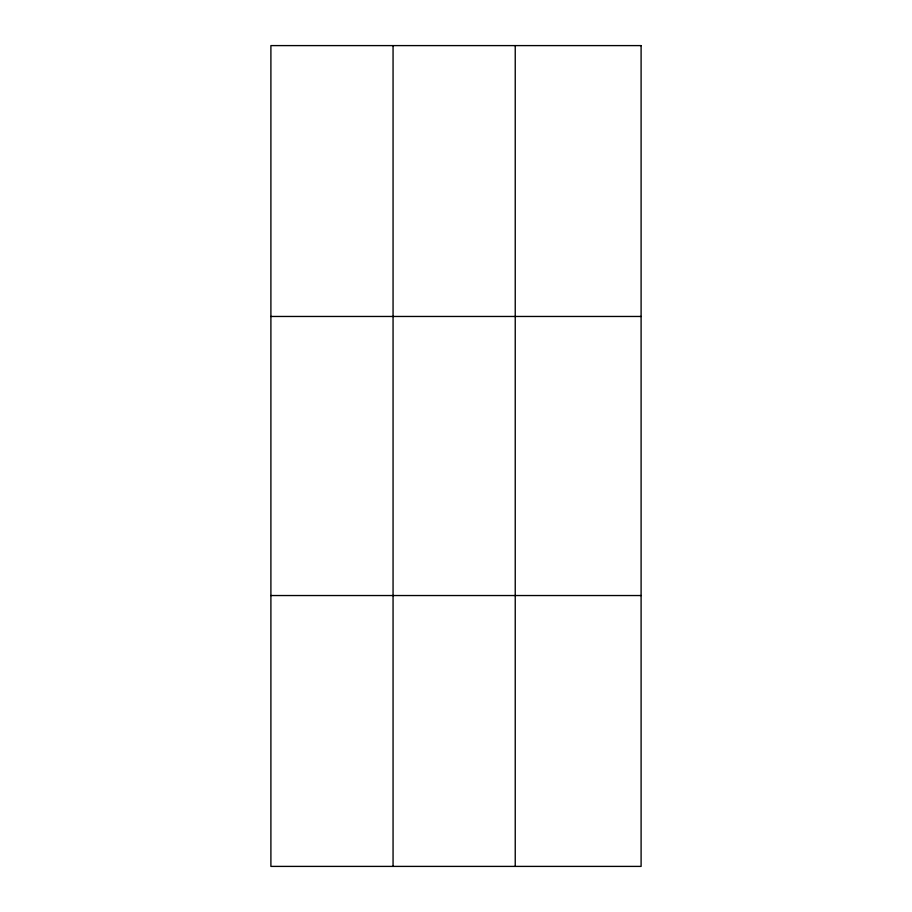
<?xml version="1.0" encoding="UTF-8"?>
<svg xmlns="http://www.w3.org/2000/svg" width="912" height="912" viewBox="0 0 912 912"><rect width="100%" height="100%" fill="white"/><g stroke="black" fill="none" stroke-linecap="round" stroke-linejoin="round"><path stroke-width="1.37" d="M393.061 866.4L393.061 45.6M515.234 866.4L515.234 45.6M270.898 316.464L641.102 316.464M270.898 595.536L641.102 595.536M641.102 45.6L641.102 866.4L270.898 866.4L270.898 45.6L641.102 45.6"/></g></svg>
